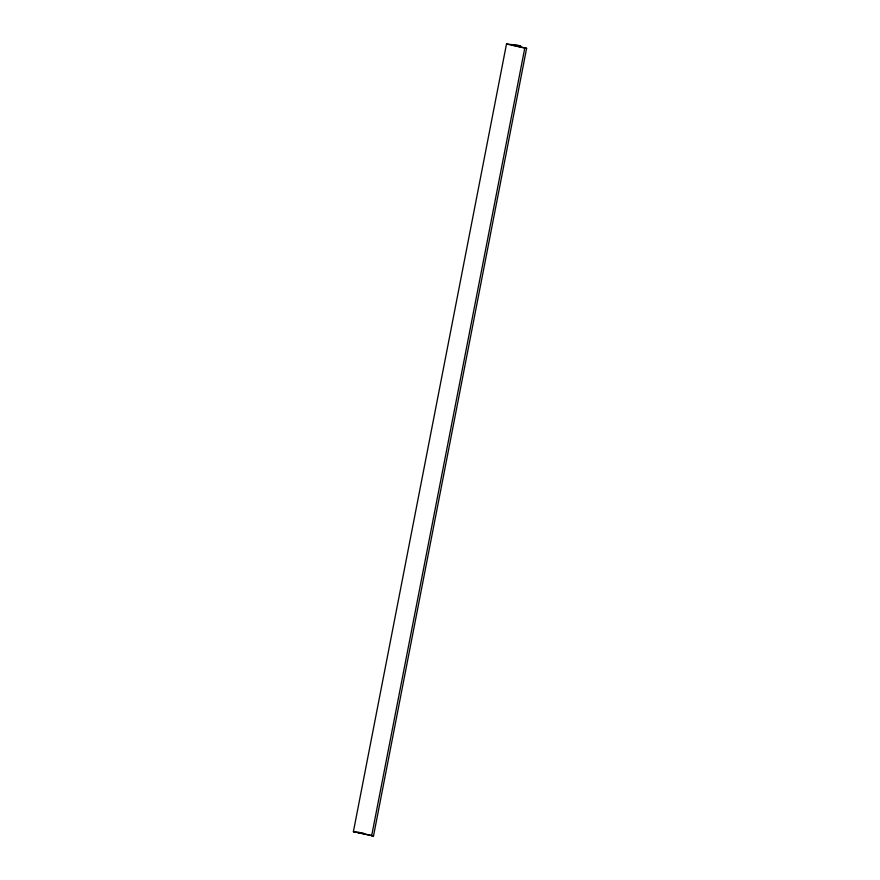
<?xml version="1.0" encoding="UTF-8"?>
<svg xmlns="http://www.w3.org/2000/svg" width="880" height="880" viewBox="0 0 880 880"><rect width="100%" height="100%" fill="white"/><g stroke="black" fill="none" stroke-linecap="round" stroke-linejoin="round"><path stroke-width="1.32" d="M353.386 831.71L506.495 44L517.572 45.254L520.619 45.936L511.39 44.891L526.614 48.29L373.505 836L353.386 831.71L359.535 832.403M371.657 835.791L524.777 48.081L526.614 48.29M363.55 833.195L358.27 832.59L373.505 836M506.495 44L524.777 48.081"/></g></svg>
